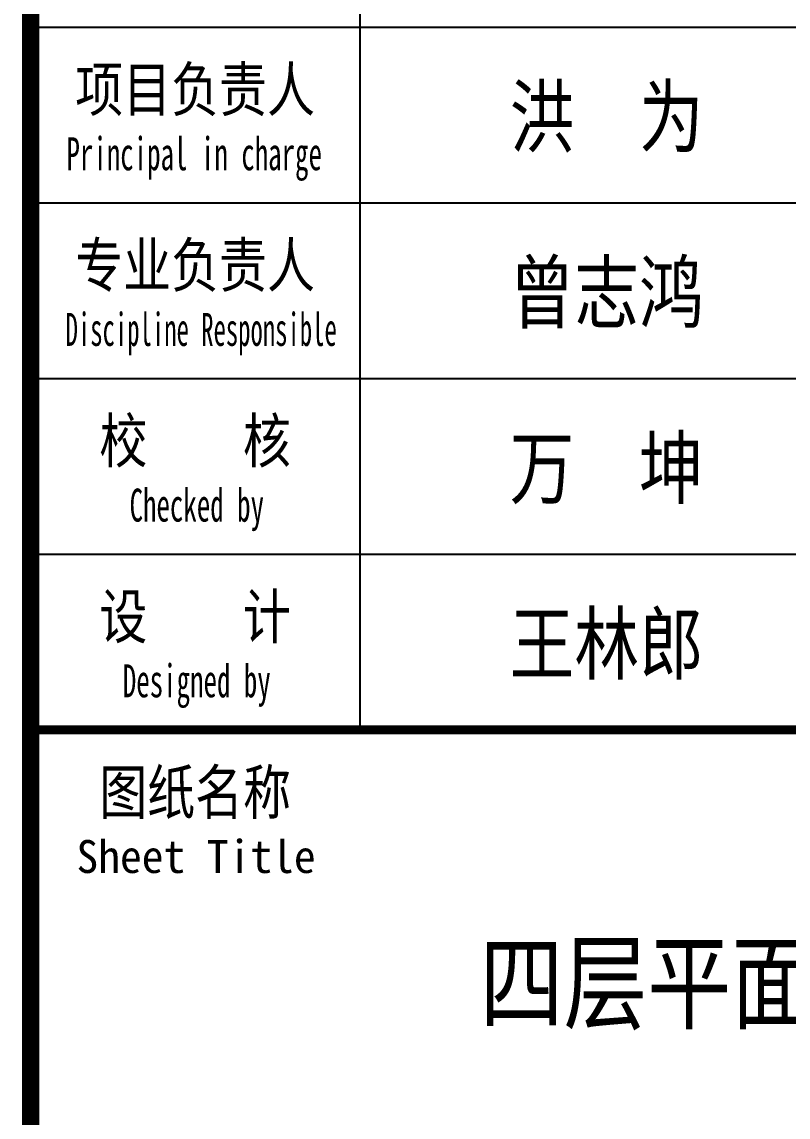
# Model space of a CAD drawing. Extents: x -6243262 to 3079315, y -2914302 to 172723.
# Drawn here: x -2325023 to -2321535, y -721914 to -716927 of the extents above; entities that cross this region are included whole.
import ezdxf
from ezdxf.enums import TextEntityAlignment as Align

# ---------------------------------------------------------------- set-up
doc = ezdxf.new("R2010")
doc.units = 0
doc.header["$LTSCALE"] = 1000
doc.layers.add('P-图框', color=7, linetype='Continuous')
doc.styles.add('STYLE-ARIAL', font='')
doc.styles.add('图签', font='', dxfattribs={"width": 0.66})
doc.styles.get('STYLE-ARIAL').set_extended_font_data('NSimSun')
doc.styles.get('图签').set_extended_font_data('SimSun')

# ---------------------------------------------------------------- blocks, each defined once
blk = doc.blocks.new('TQ-A2')
at = {"layer": 'P-图框'}
for p, q in [((-4500.000000000116, 12200.00022238411), (-4500, 19400.00022238411)), ((-6000, 15400.00022238411), (0, 15400.00022238411)), ((-6000, 14600.00022238411), (0, 14600.00022238411)), ((-6000, 13800.00022238411), (0, 13800.00022238411)), ((-6000, 13000.00022238411), (0, 13000.00022238411))]:
    blk.add_line(p, q, dxfattribs=at)
at = {"layer": 'P-图框', "const_width": 80}
blk.add_lwpolyline([(-6000, 40000), (-6000, 0)], dxfattribs=at)
at = {"layer": 'P-图框'}
blk.add_lwpolyline([(-6000, 31900.00022238411), (-6000, 0), (0, 0), (0, 31900.00022238411)], close=True, dxfattribs=at)
at = {"layer": 'P-图框', "linetype": 'Continuous', "const_width": 40}
blk.add_lwpolyline([(-6000, 12200.00022238411), (0, 12200.00022238411)], dxfattribs=at)
at = {"layer": 'P-图框'}
for s, height, style, width, p in [('项目负责人', 200, '图签', 0.8, (-5251.420774616476, 15116.03740748495)), ('Principal in charge', 150, 'STYLE-ARIAL', 0.6, (-5255.575990249345, 14823.08678610949)), ('专业负责人', 200, '图签', 0.8, (-5251.420774616476, 14316.03740748495)), ('Discipline Responsible', 150, 'STYLE-ARIAL', 0.55, (-5223.721875714778, 14023.08678610949)), ('校    核', 200, '图签', 0.8, (-5251.420774616476, 13516.03740748495)), ('Checked by', 150, 'STYLE-ARIAL', 0.6, (-5243.867888999579, 13223.08678610949)), ('设    计', 200, '图签', 0.8, (-5251.420774616476, 12716.03740748495)), ('Designed by', 150, 'STYLE-ARIAL', 0.6, (-5243.867888999579, 12423.08678610949)), ('图纸名称', 200, '图签', 0.8, (-5251.420774616476, 11916.03740748495)), ('Sheet Title', 150, 'STYLE-ARIAL', 0.9700000000000001, (-5247.199739783478, 11623.08678610949))]:
    blk.add_text(s, height=height, dxfattribs=dict(at, style=style, width=width)).set_placement(p, align=Align.MIDDLE_CENTER)
at = {"layer": 'P-图框', "color": 6, "style": '图签', "width": 0.8}
for s, p in [('洪  为', (-3377.847491015447, 14992.04124669859)), ('曾志鸿', (-3377.847491015447, 14192.04124669859)), ('万  坤', (-3377.847491015447, 13392.04124669859)), ('王林郎', (-3377.847491015447, 12592.04124669859))]:
    blk.add_text(s, height=270, dxfattribs=at).set_placement(p, align=Align.MIDDLE_CENTER)

msp = doc.modelspace()

# ---------------------------------------------------------------- block references
at = {"layer": 'P-图框'}
msp.add_blockref('TQ-A2', (-2318982.923189903, -732350.498250638), dxfattribs=at)

# ---------------------------------------------------------------- texts
at = {"layer": 'P-图框', "color": 6, "style": '图签', "width": 0.8}
msp.add_text('四层平面图', height=350, dxfattribs=at).set_placement((-2321984.270566444, -721301.7917823764), align=Align.MIDDLE_CENTER)

doc.saveas('drawing.dxf')
